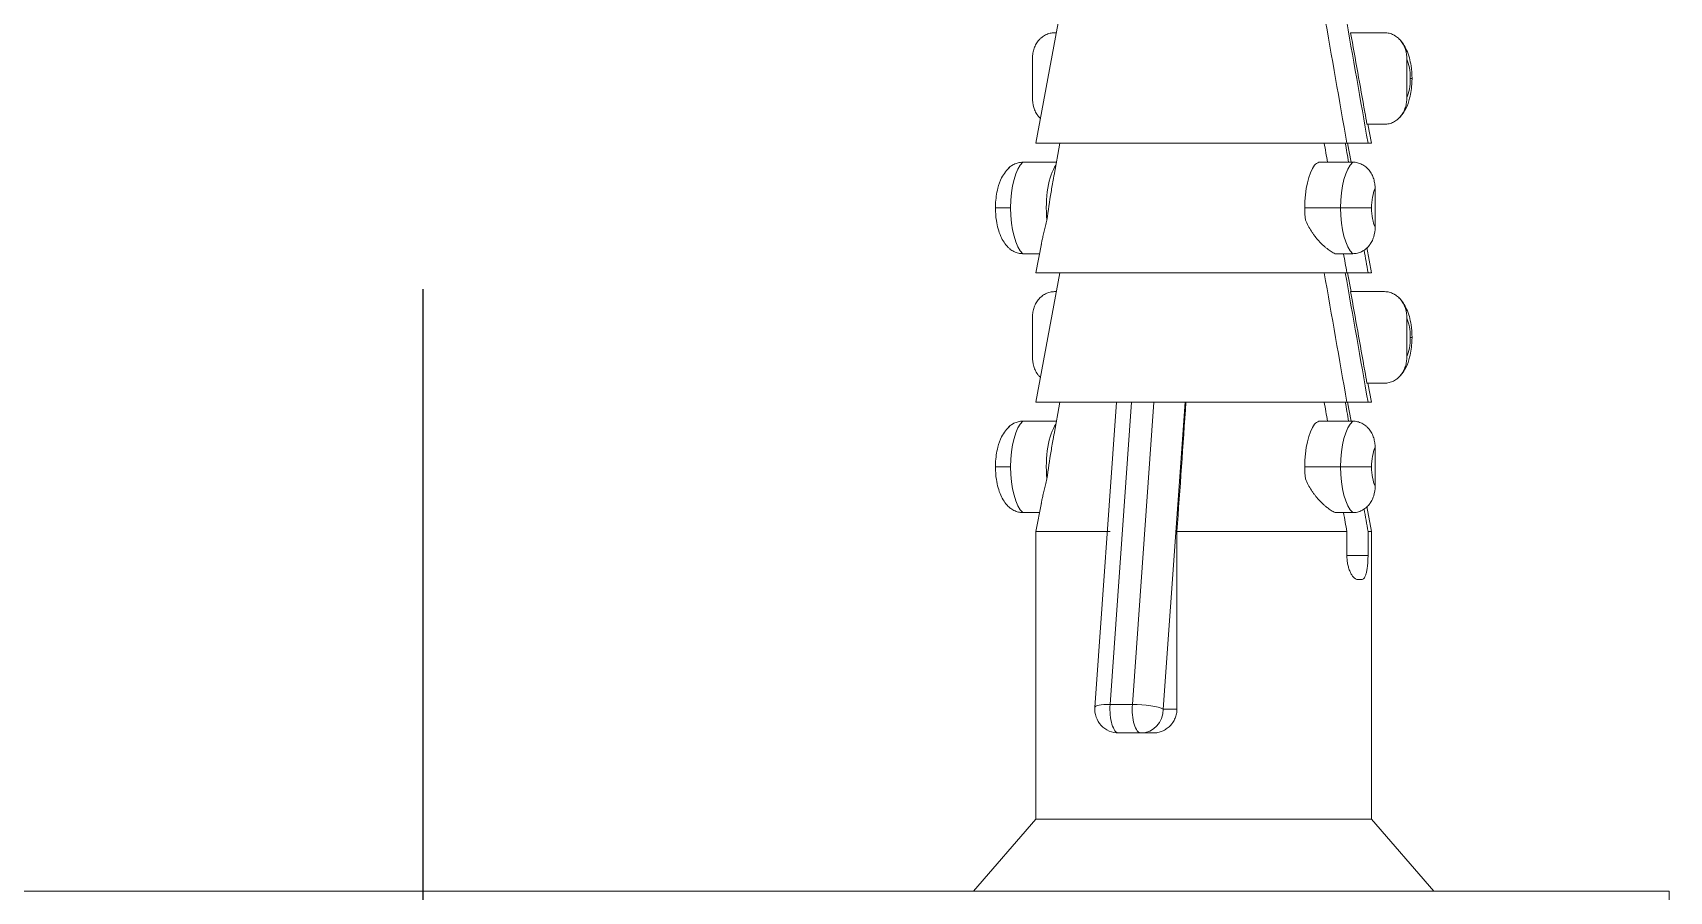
# Model space of a CAD drawing. Header units: millimetres. Extents: x 2433 to 4809, y -10272 to -6912.
# Drawn here: x 3185.85 to 3220, y -7179.14 to -7161.24 of the extents above; entities that cross this region are included whole.
import ezdxf

# ---------------------------------------------------------------- set-up
doc = ezdxf.new("R2010")
doc.units = ezdxf.units.MM
doc.linetypes.add('CENTERX2', pattern=[101.6, 63.5, -12.7, 12.7, -12.7])
doc.layers.add('CENTER', color=1, linetype='CENTERX2')

msp = doc.modelspace()

# ---------------------------------------------------------------- linework, layer by layer
at = {"linetype": 'Continuous', "lineweight": 18, "extrusion": (-1.22465e-16, -1, 0)}
for p, q in [((3207.286, -7160.842), (3206.786, -7163.542)), ((3207.176, -7161.238), (3207.213, -7161.238)), ((3214.058, -7161.238), (3213.35, -7161.238)), ((3206.711, -7161.792), (3206.711, -7162.592)), ((3214.523, -7161.792), (3214.523, -7162.592)), ((3214.058, -7163.146), (3213.692, -7163.146)), ((3213.786, -7163.542), (3213.713, -7163.146)), ((3206.786, -7163.542), (3213.273, -7163.542)), ((3207.286, -7163.542), (3207.163, -7164.207)), ((3213.273, -7163.542), (3213.714, -7163.542)), ((3213.359, -7163.938), (3213.286, -7163.542)), ((3213.786, -7163.542), (3213.714, -7163.542)), ((3206.514, -7163.938), (3207.213, -7163.938)), ((3213.397, -7163.938), (3212.689, -7163.938)), ((3213.862, -7165.292), (3213.862, -7164.492)), ((3206.898, -7165.64), (3206.786, -7166.242)), ((3213.786, -7166.242), (3213.689, -7165.719)), ((3206.514, -7165.846), (3206.859, -7165.846)), ((3213.397, -7165.846), (3213.031, -7165.846)), ((3207.286, -7166.242), (3206.786, -7168.942)), ((3206.786, -7166.242), (3213.273, -7166.242)), ((3213.273, -7166.242), (3213.714, -7166.242)), ((3213.359, -7166.638), (3213.286, -7166.242)), ((3213.786, -7166.242), (3213.714, -7166.242)), ((3207.176, -7166.638), (3207.213, -7166.638)), ((3214.058, -7166.638), (3213.35, -7166.638)), ((3206.711, -7167.192), (3206.711, -7167.992)), ((3214.523, -7167.192), (3214.523, -7167.992)), ((3214.058, -7168.546), (3213.692, -7168.546)), ((3213.786, -7168.942), (3213.713, -7168.546)), ((3206.786, -7168.942), (3213.273, -7168.942)), ((3207.286, -7168.942), (3207.163, -7169.607)), ((3208.468, -7168.942), (3208.014, -7175.307)), ((3213.273, -7168.942), (3213.714, -7168.942)), ((3213.359, -7169.338), (3213.286, -7168.942)), ((3213.786, -7168.942), (3213.714, -7168.942)), ((3206.514, -7169.338), (3207.213, -7169.338)), ((3213.397, -7169.338), (3212.689, -7169.338)), ((3213.862, -7170.692), (3213.862, -7169.892)), ((3206.898, -7171.04), (3206.786, -7171.642)), ((3213.786, -7171.642), (3213.689, -7171.119)), ((3206.514, -7171.246), (3206.859, -7171.246)), ((3213.397, -7171.246), (3213.031, -7171.246)), ((3206.786, -7171.642), (3208.332, -7171.642)), ((3206.786, -7171.642), (3206.786, -7177.642)), ((3209.728, -7171.642), (3213.273, -7171.642)), ((3209.728, -7175.342), (3209.728, -7171.642)), ((3213.273, -7172.142), (3213.273, -7171.642)), ((3213.786, -7171.642), (3213.714, -7171.642)), ((3213.714, -7172.142), (3213.714, -7171.642)), ((3213.786, -7177.642), (3213.786, -7171.642)), ((3213.577, -7172.642), (3213.503, -7172.642)), ((3208.513, -7175.842), (3208.978, -7175.842)), ((3209.236, -7175.842), (3208.978, -7175.842)), ((3206.786, -7177.642), (3205.486, -7179.142)), ((3209, -7177.642), (3206.786, -7177.642)), ((3209, -7177.642), (3213.786, -7177.642)), ((3215.086, -7179.142), (3213.786, -7177.642)), ((3193.999, -7179.142), (3167.999, -7179.142)), ((3193.999, -7179.142), (3219.999, -7179.142)), ((3219.999, -7186.342), (3219.999, -7179.142))]:
    msp.add_line(p, q, dxfattribs=at)
at = {"linetype": 'Continuous', "lineweight": 13, "extrusion": (-1.22465e-16, -1, 0)}
for p, q in [((3214.632, -7162.192), (3214.597, -7162.192)), ((3206.257, -7164.892), (3205.941, -7164.892)), ((3213.139, -7164.892), (3212.395, -7164.892)), ((3213.139, -7164.892), (3213.788, -7164.892)), ((3214.632, -7167.592), (3214.597, -7167.592)), ((3208.782, -7168.942), (3208.332, -7175.247)), ((3208.797, -7175.247), (3209.247, -7168.942)), ((3209.899, -7168.942), (3209.443, -7175.342)), ((3206.257, -7170.292), (3205.941, -7170.292)), ((3213.139, -7170.292), (3212.395, -7170.292)), ((3213.139, -7170.292), (3213.788, -7170.292)), ((3213.273, -7172.142), (3213.714, -7172.142)), ((3208.332, -7175.247), (3208.797, -7175.247)), ((3209.443, -7175.342), (3209.728, -7175.342))]:
    msp.add_line(p, q, dxfattribs=at)
at = {"linetype": 'Continuous', "lineweight": 18}
msp.add_arc((3208.513, -7175.342), 0.5, 175.9234, 270, dxfattribs=at)
at = {"linetype": 'Continuous', "lineweight": 13}
for centre, major_axis, ratio, start_param, end_param in [((3214.413, -7162.192), (0, 0.5), 0.367425, 4.712389, 5.639684), ((3214.413, -7162.192), (0, 0.5), 0.367425, 3.785094, 4.712389), ((3206.625, -7164.892), (0, 1), 0.367425, 0.304693, 1.570796), ((3213.507, -7164.892), (0, -1), 0.367425, 3.446285, 4.712389), ((3213.972, -7164.892), (0, 0.5), 0.367425, 0.643501, 1.570796), ((3206.625, -7164.892), (0, 1), 0.367425, 1.570796, 2.8369), ((3213.507, -7164.892), (0, -1), 0.367425, 4.712389, 5.978493), ((3213.972, -7164.892), (0, 0.5), 0.367425, 1.570796, 2.498092), ((3214.413, -7167.592), (0, 0.5), 0.367425, 4.712389, 5.639684), ((3214.413, -7167.592), (0, 0.5), 0.367425, 3.785094, 4.712389), ((3206.625, -7170.292), (0, 1), 0.367425, 0.304693, 1.570796), ((3213.507, -7170.292), (0, -1), 0.367425, 3.446285, 4.712389), ((3213.972, -7170.292), (0, 0.5), 0.367425, 0.643501, 1.570796), ((3206.625, -7170.292), (0, 1), 0.367425, 1.570796, 2.8369), ((3213.507, -7170.292), (0, -1), 0.367425, 4.712389, 5.978493), ((3213.972, -7170.292), (0, 0.5), 0.367425, 1.570796, 2.498092), ((3208.513, -7175.342), (0.499, -0.036), 0.177103, 1.953389, 3.141575), ((3208.513, -7175.342), (0, 0.5), 0.367425, 1.379203, 3.141593), ((3208.978, -7175.342), (0, -0.5), 0.367425, 4.520796, 6.283185), ((3208.978, -7175.342), (0.499, -0.036), 0.177103, 0.382593, 1.953389)]:
    msp.add_ellipse(centre, major_axis=major_axis, ratio=ratio, start_param=start_param, end_param=end_param, dxfattribs=at)
at = {"linetype": 'Continuous', "lineweight": 18}
for centre, major_axis, ratio, start_param, end_param in [((3207.369, -7164.892), (0, 1), 0.367425, 0.468534, 1.82542), ((3212.763, -7164.892), (0, 1), 0.367425, 0.468534, 1.570796), ((3212.763, -7164.892), (0, 1), 0.367425, 1.570796, 1.82542), ((3207.369, -7170.292), (0, 1), 0.367425, 0.468534, 1.82542), ((3212.763, -7170.292), (0, 1), 0.367425, 0.468534, 1.570796), ((3212.763, -7170.292), (0, 1), 0.367425, 1.570796, 1.82542), ((3208.978, -7175.342), (0, 0.5), 0.930053, 3.141593, 4.712389)]:
    msp.add_ellipse(centre, major_axis=major_axis, ratio=ratio, start_param=start_param, end_param=end_param, dxfattribs=at)
for points in [[(3213.273, -7163.542), (3213.115, -7162.642), (3212.958, -7161.742), (3212.799, -7160.842)], [(3213.714, -7163.542), (3213.556, -7162.642), (3213.399, -7161.742), (3213.24, -7160.842)], [(3212.869, -7163.938), (3212.846, -7163.806), (3212.823, -7163.674), (3212.799, -7163.542)], [(3213.31, -7163.938), (3213.287, -7163.806), (3213.264, -7163.674), (3213.24, -7163.542)], [(3212.689, -7163.938), (3212.657, -7163.955), (3212.627, -7163.975), (3212.597, -7164)], [(3213.273, -7166.242), (3213.25, -7166.11), (3213.227, -7165.978), (3213.203, -7165.846)], [(3213.714, -7166.242), (3213.686, -7166.085), (3213.659, -7165.928), (3213.631, -7165.771)], [(3213.273, -7168.942), (3213.115, -7168.042), (3212.958, -7167.142), (3212.799, -7166.242)], [(3213.714, -7168.942), (3213.556, -7168.042), (3213.399, -7167.142), (3213.24, -7166.242)], [(3209.728, -7171.642), (3209.79, -7170.742), (3209.853, -7169.842), (3209.916, -7168.942)], [(3212.869, -7169.338), (3212.846, -7169.206), (3212.823, -7169.074), (3212.799, -7168.942)], [(3213.31, -7169.338), (3213.287, -7169.206), (3213.264, -7169.074), (3213.24, -7168.942)], [(3212.689, -7169.338), (3212.657, -7169.355), (3212.627, -7169.375), (3212.597, -7169.4)], [(3213.714, -7171.642), (3213.686, -7171.485), (3213.659, -7171.328), (3213.631, -7171.171)], [(3213.273, -7171.642), (3213.25, -7171.51), (3213.227, -7171.378), (3213.203, -7171.246)]]:
    msp.add_open_spline(points, degree=3, dxfattribs=at)
for points, knots in [([(3207.176, -7161.238), (3207.143, -7161.238), (3207.111, -7161.242), (3207.064, -7161.253), (3207.049, -7161.258), (3207.018, -7161.269), (3207.003, -7161.276), (3206.959, -7161.298), (3206.931, -7161.315), (3206.899, -7161.342), (3206.893, -7161.347), (3206.88, -7161.358), (3206.862, -7161.376), (3206.834, -7161.407), (3206.814, -7161.434), (3206.796, -7161.463), (3206.787, -7161.477), (3206.763, -7161.523), (3206.75, -7161.554), (3206.735, -7161.604), (3206.731, -7161.621), (3206.723, -7161.655), (3206.72, -7161.672), (3206.713, -7161.723), (3206.711, -7161.758), (3206.711, -7161.792)], [0, 0, 0, 0, 0.125, 0.125, 0.1875, 0.1875, 0.25, 0.25, 0.375, 0.375, 0.40625, 0.40625, 0.4375, 0.5, 0.5625, 0.5625, 0.625, 0.625, 0.75, 0.75, 0.8125, 0.8125, 0.875, 0.875, 1, 1, 1, 1]), ([(3213.35, -7161.238), (3213.449, -7161.789), (3213.548, -7162.341), (3213.662, -7162.977), (3213.677, -7163.061), (3213.692, -7163.146)], [0, 0, 0, 0, 0.866606, 0.866606, 1, 1, 1, 1]), ([(3214.523, -7161.792), (3214.523, -7161.723), (3214.514, -7161.654), (3214.489, -7161.572), (3214.483, -7161.556), (3214.47, -7161.524), (3214.455, -7161.493), (3214.438, -7161.464), (3214.425, -7161.442), (3214.42, -7161.435), (3214.41, -7161.422), (3214.405, -7161.415), (3214.378, -7161.382), (3214.355, -7161.358), (3214.316, -7161.327), (3214.303, -7161.317), (3214.282, -7161.303), (3214.275, -7161.299), (3214.261, -7161.291), (3214.253, -7161.287), (3214.217, -7161.269), (3214.186, -7161.258), (3214.139, -7161.246), (3214.123, -7161.243), (3214.091, -7161.239), (3214.074, -7161.238), (3214.058, -7161.238)], [0, 0, 0, 0, 0.25, 0.25, 0.3125, 0.3125, 0.375, 0.4375, 0.4375, 0.46875, 0.46875, 0.5, 0.5, 0.625, 0.625, 0.6875, 0.6875, 0.71875, 0.71875, 0.75, 0.75, 0.875, 0.875, 0.9375, 0.9375, 1, 1, 1, 1]), ([(3214.632, -7162.192), (3214.632, -7162.101), (3214.616, -7161.892), (3214.541, -7161.609), (3214.421, -7161.42), (3214.337, -7161.343), (3214.322, -7161.33)], [0, 0, 0, 0, 0.265804, 0.63008, 0.936974, 1, 1, 1, 1]), ([(3214.322, -7163.055), (3214.397, -7162.985), (3214.506, -7162.846), (3214.597, -7162.582), (3214.629, -7162.359), (3214.632, -7162.219), (3214.632, -7162.192)], [0, 0, 0, 0, 0.324438, 0.57909, 0.92177, 1, 1, 1, 1]), ([(3206.711, -7162.592), (3206.711, -7162.662), (3206.719, -7162.73), (3206.745, -7162.813), (3206.751, -7162.829), (3206.764, -7162.861), (3206.778, -7162.892), (3206.795, -7162.921), (3206.809, -7162.943), (3206.814, -7162.95), (3206.824, -7162.963), (3206.829, -7162.97), (3206.848, -7162.994), (3206.863, -7163.01), (3206.878, -7163.024)], [0, 0, 0, 0, 0.43042, 0.43042, 0.538024, 0.538024, 0.645629, 0.753234, 0.753234, 0.807037, 0.807037, 0.860839, 0.860839, 1, 1, 1, 1]), ([(3214.058, -7163.146), (3214.091, -7163.146), (3214.123, -7163.143), (3214.17, -7163.131), (3214.185, -7163.127), (3214.216, -7163.115), (3214.231, -7163.109), (3214.275, -7163.087), (3214.302, -7163.069), (3214.335, -7163.043), (3214.341, -7163.038), (3214.353, -7163.026), (3214.372, -7163.009), (3214.399, -7162.978), (3214.419, -7162.951), (3214.438, -7162.922), (3214.447, -7162.907), (3214.47, -7162.862), (3214.483, -7162.83), (3214.499, -7162.781), (3214.503, -7162.764), (3214.511, -7162.73), (3214.514, -7162.713), (3214.521, -7162.662), (3214.523, -7162.627), (3214.523, -7162.592)], [0, 0, 0, 0, 0.125, 0.125, 0.1875, 0.1875, 0.25, 0.25, 0.375, 0.375, 0.40625, 0.40625, 0.4375, 0.5, 0.5625, 0.5625, 0.625, 0.625, 0.75, 0.75, 0.8125, 0.8125, 0.875, 0.875, 1, 1, 1, 1]), ([(3206.251, -7164.03), (3206.176, -7164.1), (3206.067, -7164.239), (3205.975, -7164.503), (3205.944, -7164.725), (3205.941, -7164.866), (3205.941, -7164.892)], [0, 0, 0, 0, 0.324438, 0.57909, 0.92177, 1, 1, 1, 1]), ([(3206.212, -7164.065), (3206.222, -7164.055), (3206.232, -7164.046), (3206.256, -7164.027), (3206.269, -7164.017), (3206.29, -7164.003), (3206.297, -7163.999), (3206.312, -7163.991), (3206.319, -7163.987), (3206.355, -7163.969), (3206.386, -7163.958), (3206.433, -7163.946), (3206.449, -7163.943), (3206.482, -7163.939), (3206.498, -7163.938), (3206.514, -7163.938)], [0, 0, 0, 0, 0.1238, 0.1238, 0.269834, 0.269834, 0.34285, 0.34285, 0.415867, 0.415867, 0.707933, 0.707933, 0.853967, 0.853967, 1, 1, 1, 1]), ([(3213.397, -7163.938), (3213.429, -7163.938), (3213.461, -7163.942), (3213.508, -7163.953), (3213.524, -7163.958), (3213.555, -7163.969), (3213.57, -7163.976), (3213.613, -7163.998), (3213.641, -7164.015), (3213.673, -7164.042), (3213.68, -7164.047), (3213.692, -7164.058), (3213.71, -7164.076), (3213.738, -7164.107), (3213.758, -7164.134), (3213.776, -7164.163), (3213.785, -7164.177), (3213.809, -7164.223), (3213.822, -7164.254), (3213.837, -7164.304), (3213.842, -7164.321), (3213.849, -7164.355), (3213.852, -7164.372), (3213.86, -7164.423), (3213.862, -7164.458), (3213.862, -7164.492)], [0, 0, 0, 0, 0.125, 0.125, 0.1875, 0.1875, 0.25, 0.25, 0.375, 0.375, 0.40625, 0.40625, 0.4375, 0.5, 0.5625, 0.5625, 0.625, 0.625, 0.75, 0.75, 0.8125, 0.8125, 0.875, 0.875, 1, 1, 1, 1]), ([(3207.013, -7165.144), (3207.041, -7164.949), (3207.07, -7164.755), (3207.117, -7164.469), (3207.133, -7164.374), (3207.155, -7164.254), (3207.159, -7164.228), (3207.164, -7164.202)], [0, 0, 0, 0, 0.610792, 0.610792, 0.916188, 0.916188, 1, 1, 1, 1]), ([(3205.941, -7164.892), (3205.941, -7164.984), (3205.957, -7165.193), (3206.031, -7165.476), (3206.151, -7165.665), (3206.236, -7165.742), (3206.251, -7165.755)], [0, 0, 0, 0, 0.265804, 0.63008, 0.936974, 1, 1, 1, 1]), ([(3207.013, -7165.144), (3207.003, -7165.186), (3206.994, -7165.227), (3206.975, -7165.305), (3206.966, -7165.343), (3206.952, -7165.398), (3206.948, -7165.415), (3206.94, -7165.451), (3206.936, -7165.468), (3206.924, -7165.519), (3206.916, -7165.55), (3206.905, -7165.605), (3206.9, -7165.628), (3206.896, -7165.65)], [0, 0, 0, 0, 0.207922, 0.207922, 0.415844, 0.415844, 0.519805, 0.519805, 0.623766, 0.623766, 0.831688, 0.831688, 1, 1, 1, 1]), ([(3212.407, -7165.144), (3212.425, -7165.186), (3212.445, -7165.227), (3212.486, -7165.305), (3212.509, -7165.343), (3212.545, -7165.398), (3212.557, -7165.415), (3212.582, -7165.451), (3212.595, -7165.468), (3212.634, -7165.519), (3212.661, -7165.55), (3212.716, -7165.611), (3212.744, -7165.639), (3212.786, -7165.678), (3212.801, -7165.691), (3212.83, -7165.716), (3212.844, -7165.728), (3212.888, -7165.762), (3212.916, -7165.782), (3212.974, -7165.818), (3213.002, -7165.833), (3213.031, -7165.846)], [0, 0, 0, 0, 0.125, 0.125, 0.25, 0.25, 0.3125, 0.3125, 0.375, 0.375, 0.5, 0.5, 0.625, 0.625, 0.6875, 0.6875, 0.75, 0.75, 0.875, 0.875, 1, 1, 1, 1]), ([(3213.862, -7165.292), (3213.862, -7165.362), (3213.853, -7165.43), (3213.827, -7165.513), (3213.822, -7165.529), (3213.808, -7165.561), (3213.794, -7165.592), (3213.777, -7165.621), (3213.763, -7165.643), (3213.758, -7165.65), (3213.748, -7165.663), (3213.743, -7165.67), (3213.717, -7165.703), (3213.693, -7165.727), (3213.655, -7165.758), (3213.642, -7165.768), (3213.621, -7165.781), (3213.614, -7165.786), (3213.599, -7165.794), (3213.592, -7165.798), (3213.555, -7165.816), (3213.525, -7165.827), (3213.478, -7165.839), (3213.462, -7165.842), (3213.429, -7165.845), (3213.413, -7165.846), (3213.397, -7165.846)], [0, 0, 0, 0, 0.25, 0.25, 0.3125, 0.3125, 0.375, 0.4375, 0.4375, 0.46875, 0.46875, 0.5, 0.5, 0.625, 0.625, 0.6875, 0.6875, 0.71875, 0.71875, 0.75, 0.75, 0.875, 0.875, 0.9375, 0.9375, 1, 1, 1, 1]), ([(3206.514, -7165.846), (3206.482, -7165.846), (3206.45, -7165.843), (3206.403, -7165.831), (3206.387, -7165.827), (3206.356, -7165.815), (3206.341, -7165.809), (3206.298, -7165.787), (3206.27, -7165.769), (3206.242, -7165.747), (3206.24, -7165.745), (3206.238, -7165.744)], [0, 0, 0, 0, 0.325322, 0.325322, 0.487983, 0.487983, 0.650644, 0.650644, 0.975967, 0.975967, 1, 1, 1, 1]), ([(3207.176, -7166.638), (3207.143, -7166.638), (3207.111, -7166.642), (3207.064, -7166.653), (3207.049, -7166.658), (3207.018, -7166.669), (3207.003, -7166.676), (3206.959, -7166.698), (3206.931, -7166.715), (3206.899, -7166.742), (3206.893, -7166.747), (3206.88, -7166.758), (3206.862, -7166.776), (3206.834, -7166.807), (3206.814, -7166.834), (3206.796, -7166.863), (3206.787, -7166.877), (3206.763, -7166.923), (3206.75, -7166.954), (3206.735, -7167.004), (3206.731, -7167.021), (3206.723, -7167.055), (3206.72, -7167.072), (3206.713, -7167.123), (3206.711, -7167.158), (3206.711, -7167.192)], [0, 0, 0, 0, 0.125, 0.125, 0.1875, 0.1875, 0.25, 0.25, 0.375, 0.375, 0.40625, 0.40625, 0.4375, 0.5, 0.5625, 0.5625, 0.625, 0.625, 0.75, 0.75, 0.8125, 0.8125, 0.875, 0.875, 1, 1, 1, 1]), ([(3213.35, -7166.638), (3213.449, -7167.189), (3213.548, -7167.741), (3213.662, -7168.377), (3213.677, -7168.461), (3213.692, -7168.546)], [0, 0, 0, 0, 0.866606, 0.866606, 1, 1, 1, 1]), ([(3214.523, -7167.192), (3214.523, -7167.123), (3214.514, -7167.054), (3214.489, -7166.972), (3214.483, -7166.956), (3214.47, -7166.924), (3214.455, -7166.893), (3214.438, -7166.864), (3214.425, -7166.842), (3214.42, -7166.835), (3214.41, -7166.822), (3214.405, -7166.815), (3214.378, -7166.782), (3214.355, -7166.758), (3214.316, -7166.727), (3214.303, -7166.717), (3214.282, -7166.703), (3214.275, -7166.699), (3214.261, -7166.691), (3214.253, -7166.687), (3214.217, -7166.669), (3214.186, -7166.658), (3214.139, -7166.646), (3214.123, -7166.643), (3214.091, -7166.639), (3214.074, -7166.638), (3214.058, -7166.638)], [0, 0, 0, 0, 0.25, 0.25, 0.3125, 0.3125, 0.375, 0.4375, 0.4375, 0.46875, 0.46875, 0.5, 0.5, 0.625, 0.625, 0.6875, 0.6875, 0.71875, 0.71875, 0.75, 0.75, 0.875, 0.875, 0.9375, 0.9375, 1, 1, 1, 1]), ([(3214.632, -7167.592), (3214.632, -7167.501), (3214.616, -7167.292), (3214.541, -7167.009), (3214.421, -7166.82), (3214.337, -7166.743), (3214.322, -7166.73)], [0, 0, 0, 0, 0.265804, 0.63008, 0.936974, 1, 1, 1, 1]), ([(3214.322, -7168.455), (3214.397, -7168.385), (3214.506, -7168.246), (3214.597, -7167.982), (3214.629, -7167.759), (3214.632, -7167.619), (3214.632, -7167.592)], [0, 0, 0, 0, 0.324438, 0.57909, 0.92177, 1, 1, 1, 1]), ([(3206.711, -7167.992), (3206.711, -7168.062), (3206.719, -7168.13), (3206.745, -7168.213), (3206.751, -7168.229), (3206.764, -7168.261), (3206.778, -7168.292), (3206.795, -7168.321), (3206.809, -7168.343), (3206.814, -7168.35), (3206.824, -7168.363), (3206.829, -7168.37), (3206.848, -7168.394), (3206.863, -7168.41), (3206.878, -7168.424)], [0, 0, 0, 0, 0.43042, 0.43042, 0.538024, 0.538024, 0.645629, 0.753234, 0.753234, 0.807037, 0.807037, 0.860839, 0.860839, 1, 1, 1, 1]), ([(3214.058, -7168.546), (3214.091, -7168.546), (3214.123, -7168.543), (3214.17, -7168.531), (3214.185, -7168.527), (3214.216, -7168.515), (3214.231, -7168.509), (3214.275, -7168.487), (3214.302, -7168.469), (3214.335, -7168.443), (3214.341, -7168.438), (3214.353, -7168.426), (3214.372, -7168.409), (3214.399, -7168.378), (3214.419, -7168.351), (3214.438, -7168.322), (3214.447, -7168.307), (3214.47, -7168.262), (3214.483, -7168.23), (3214.499, -7168.181), (3214.503, -7168.164), (3214.511, -7168.13), (3214.514, -7168.113), (3214.521, -7168.062), (3214.523, -7168.027), (3214.523, -7167.992)], [0, 0, 0, 0, 0.125, 0.125, 0.1875, 0.1875, 0.25, 0.25, 0.375, 0.375, 0.40625, 0.40625, 0.4375, 0.5, 0.5625, 0.5625, 0.625, 0.625, 0.75, 0.75, 0.8125, 0.8125, 0.875, 0.875, 1, 1, 1, 1]), ([(3206.251, -7169.43), (3206.176, -7169.5), (3206.067, -7169.639), (3205.975, -7169.903), (3205.944, -7170.125), (3205.941, -7170.266), (3205.941, -7170.292)], [0, 0, 0, 0, 0.324438, 0.57909, 0.92177, 1, 1, 1, 1]), ([(3206.212, -7169.465), (3206.222, -7169.455), (3206.232, -7169.446), (3206.256, -7169.427), (3206.269, -7169.417), (3206.29, -7169.403), (3206.297, -7169.399), (3206.312, -7169.391), (3206.319, -7169.387), (3206.355, -7169.369), (3206.386, -7169.358), (3206.433, -7169.346), (3206.449, -7169.343), (3206.482, -7169.339), (3206.498, -7169.338), (3206.514, -7169.338)], [0, 0, 0, 0, 0.1238, 0.1238, 0.269834, 0.269834, 0.34285, 0.34285, 0.415867, 0.415867, 0.707933, 0.707933, 0.853967, 0.853967, 1, 1, 1, 1]), ([(3213.397, -7169.338), (3213.429, -7169.338), (3213.461, -7169.342), (3213.508, -7169.353), (3213.524, -7169.358), (3213.555, -7169.369), (3213.57, -7169.376), (3213.613, -7169.398), (3213.641, -7169.415), (3213.673, -7169.442), (3213.68, -7169.447), (3213.692, -7169.458), (3213.71, -7169.476), (3213.738, -7169.507), (3213.758, -7169.534), (3213.776, -7169.563), (3213.785, -7169.577), (3213.809, -7169.623), (3213.822, -7169.654), (3213.837, -7169.704), (3213.842, -7169.721), (3213.849, -7169.755), (3213.852, -7169.772), (3213.86, -7169.823), (3213.862, -7169.858), (3213.862, -7169.892)], [0, 0, 0, 0, 0.125, 0.125, 0.1875, 0.1875, 0.25, 0.25, 0.375, 0.375, 0.40625, 0.40625, 0.4375, 0.5, 0.5625, 0.5625, 0.625, 0.625, 0.75, 0.75, 0.8125, 0.8125, 0.875, 0.875, 1, 1, 1, 1]), ([(3207.013, -7170.544), (3207.041, -7170.349), (3207.07, -7170.155), (3207.117, -7169.869), (3207.133, -7169.774), (3207.155, -7169.654), (3207.159, -7169.628), (3207.164, -7169.602)], [0, 0, 0, 0, 0.610792, 0.610792, 0.916188, 0.916188, 1, 1, 1, 1]), ([(3205.941, -7170.292), (3205.941, -7170.384), (3205.957, -7170.593), (3206.031, -7170.876), (3206.151, -7171.065), (3206.236, -7171.142), (3206.251, -7171.155)], [0, 0, 0, 0, 0.265804, 0.63008, 0.936974, 1, 1, 1, 1]), ([(3207.013, -7170.544), (3207.003, -7170.586), (3206.994, -7170.627), (3206.975, -7170.705), (3206.966, -7170.743), (3206.952, -7170.798), (3206.948, -7170.815), (3206.94, -7170.851), (3206.936, -7170.868), (3206.924, -7170.919), (3206.916, -7170.95), (3206.905, -7171.005), (3206.9, -7171.028), (3206.896, -7171.05)], [0, 0, 0, 0, 0.207922, 0.207922, 0.415844, 0.415844, 0.519805, 0.519805, 0.623766, 0.623766, 0.831688, 0.831688, 1, 1, 1, 1]), ([(3212.407, -7170.544), (3212.425, -7170.586), (3212.445, -7170.627), (3212.486, -7170.705), (3212.509, -7170.743), (3212.545, -7170.798), (3212.557, -7170.815), (3212.582, -7170.851), (3212.595, -7170.868), (3212.634, -7170.919), (3212.661, -7170.95), (3212.716, -7171.011), (3212.744, -7171.039), (3212.786, -7171.078), (3212.801, -7171.091), (3212.83, -7171.116), (3212.844, -7171.128), (3212.888, -7171.162), (3212.916, -7171.182), (3212.974, -7171.218), (3213.002, -7171.233), (3213.031, -7171.246)], [0, 0, 0, 0, 0.125, 0.125, 0.25, 0.25, 0.3125, 0.3125, 0.375, 0.375, 0.5, 0.5, 0.625, 0.625, 0.6875, 0.6875, 0.75, 0.75, 0.875, 0.875, 1, 1, 1, 1]), ([(3213.862, -7170.692), (3213.862, -7170.762), (3213.853, -7170.83), (3213.827, -7170.913), (3213.822, -7170.929), (3213.808, -7170.961), (3213.794, -7170.992), (3213.777, -7171.021), (3213.763, -7171.043), (3213.758, -7171.05), (3213.748, -7171.063), (3213.743, -7171.07), (3213.717, -7171.103), (3213.693, -7171.127), (3213.655, -7171.158), (3213.642, -7171.168), (3213.621, -7171.181), (3213.614, -7171.186), (3213.599, -7171.194), (3213.592, -7171.198), (3213.555, -7171.216), (3213.525, -7171.227), (3213.478, -7171.239), (3213.462, -7171.242), (3213.429, -7171.245), (3213.413, -7171.246), (3213.397, -7171.246)], [0, 0, 0, 0, 0.25, 0.25, 0.3125, 0.3125, 0.375, 0.4375, 0.4375, 0.46875, 0.46875, 0.5, 0.5, 0.625, 0.625, 0.6875, 0.6875, 0.71875, 0.71875, 0.75, 0.75, 0.875, 0.875, 0.9375, 0.9375, 1, 1, 1, 1]), ([(3206.514, -7171.246), (3206.482, -7171.246), (3206.45, -7171.243), (3206.403, -7171.231), (3206.387, -7171.227), (3206.356, -7171.215), (3206.341, -7171.209), (3206.298, -7171.187), (3206.27, -7171.169), (3206.242, -7171.147), (3206.24, -7171.145), (3206.238, -7171.144)], [0, 0, 0, 0, 0.325322, 0.325322, 0.487983, 0.487983, 0.650644, 0.650644, 0.975967, 0.975967, 1, 1, 1, 1]), ([(3213.503, -7172.642), (3213.49, -7172.642), (3213.477, -7172.639), (3213.457, -7172.63), (3213.45, -7172.626), (3213.437, -7172.616), (3213.43, -7172.611), (3213.409, -7172.592), (3213.396, -7172.576), (3213.377, -7172.549), (3213.371, -7172.539), (3213.359, -7172.519), (3213.353, -7172.508), (3213.336, -7172.473), (3213.326, -7172.448), (3213.314, -7172.414), (3213.312, -7172.407), (3213.308, -7172.393), (3213.301, -7172.372), (3213.292, -7172.335), (3213.287, -7172.304), (3213.282, -7172.273), (3213.28, -7172.257), (3213.274, -7172.208), (3213.273, -7172.175), (3213.273, -7172.142)], [0, 0, 0, 0, 0.125, 0.125, 0.1875, 0.1875, 0.25, 0.25, 0.375, 0.375, 0.4375, 0.4375, 0.5, 0.5, 0.625, 0.625, 0.65625, 0.65625, 0.6875, 0.75, 0.8125, 0.8125, 0.875, 0.875, 1, 1, 1, 1]), ([(3213.577, -7172.642), (3213.588, -7172.642), (3213.599, -7172.639), (3213.614, -7172.63), (3213.619, -7172.626), (3213.628, -7172.616), (3213.633, -7172.611), (3213.646, -7172.592), (3213.654, -7172.576), (3213.665, -7172.549), (3213.668, -7172.539), (3213.675, -7172.519), (3213.678, -7172.508), (3213.686, -7172.473), (3213.691, -7172.448), (3213.696, -7172.414), (3213.697, -7172.407), (3213.699, -7172.393), (3213.702, -7172.372), (3213.706, -7172.335), (3213.708, -7172.304), (3213.71, -7172.273), (3213.711, -7172.257), (3213.713, -7172.208), (3213.714, -7172.175), (3213.714, -7172.142)], [0, 0, 0, 0, 0.125, 0.125, 0.1875, 0.1875, 0.25, 0.25, 0.375, 0.375, 0.4375, 0.4375, 0.5, 0.5, 0.625, 0.625, 0.65625, 0.65625, 0.6875, 0.75, 0.8125, 0.8125, 0.875, 0.875, 1, 1, 1, 1]), ([(3209.728, -7175.342), (3209.728, -7175.376), (3209.724, -7175.408), (3209.715, -7175.456), (3209.711, -7175.472), (3209.701, -7175.504), (3209.695, -7175.519), (3209.676, -7175.565), (3209.661, -7175.593), (3209.638, -7175.627), (3209.633, -7175.634), (3209.624, -7175.647), (3209.618, -7175.654), (3209.603, -7175.673), (3209.592, -7175.685), (3209.558, -7175.719), (3209.533, -7175.74), (3209.492, -7175.767), (3209.479, -7175.776), (3209.45, -7175.791), (3209.422, -7175.805), (3209.392, -7175.816), (3209.361, -7175.825), (3209.346, -7175.829), (3209.299, -7175.839), (3209.268, -7175.842), (3209.236, -7175.842)], [0, 0, 0, 0, 0.125, 0.125, 0.1875, 0.1875, 0.25, 0.25, 0.375, 0.375, 0.40625, 0.40625, 0.4375, 0.4375, 0.5, 0.5, 0.625, 0.625, 0.6875, 0.6875, 0.75, 0.8125, 0.8125, 0.875, 0.875, 1, 1, 1, 1])]:
    msp.add_open_spline(points, degree=3, knots=knots, dxfattribs=at)
at = {"layer": 'CENTER', "ltscale": 0.5}
msp.add_line((3193.999, -7706.336), (3193.999, -7164.142), dxfattribs=at)

doc.saveas('drawing.dxf')
